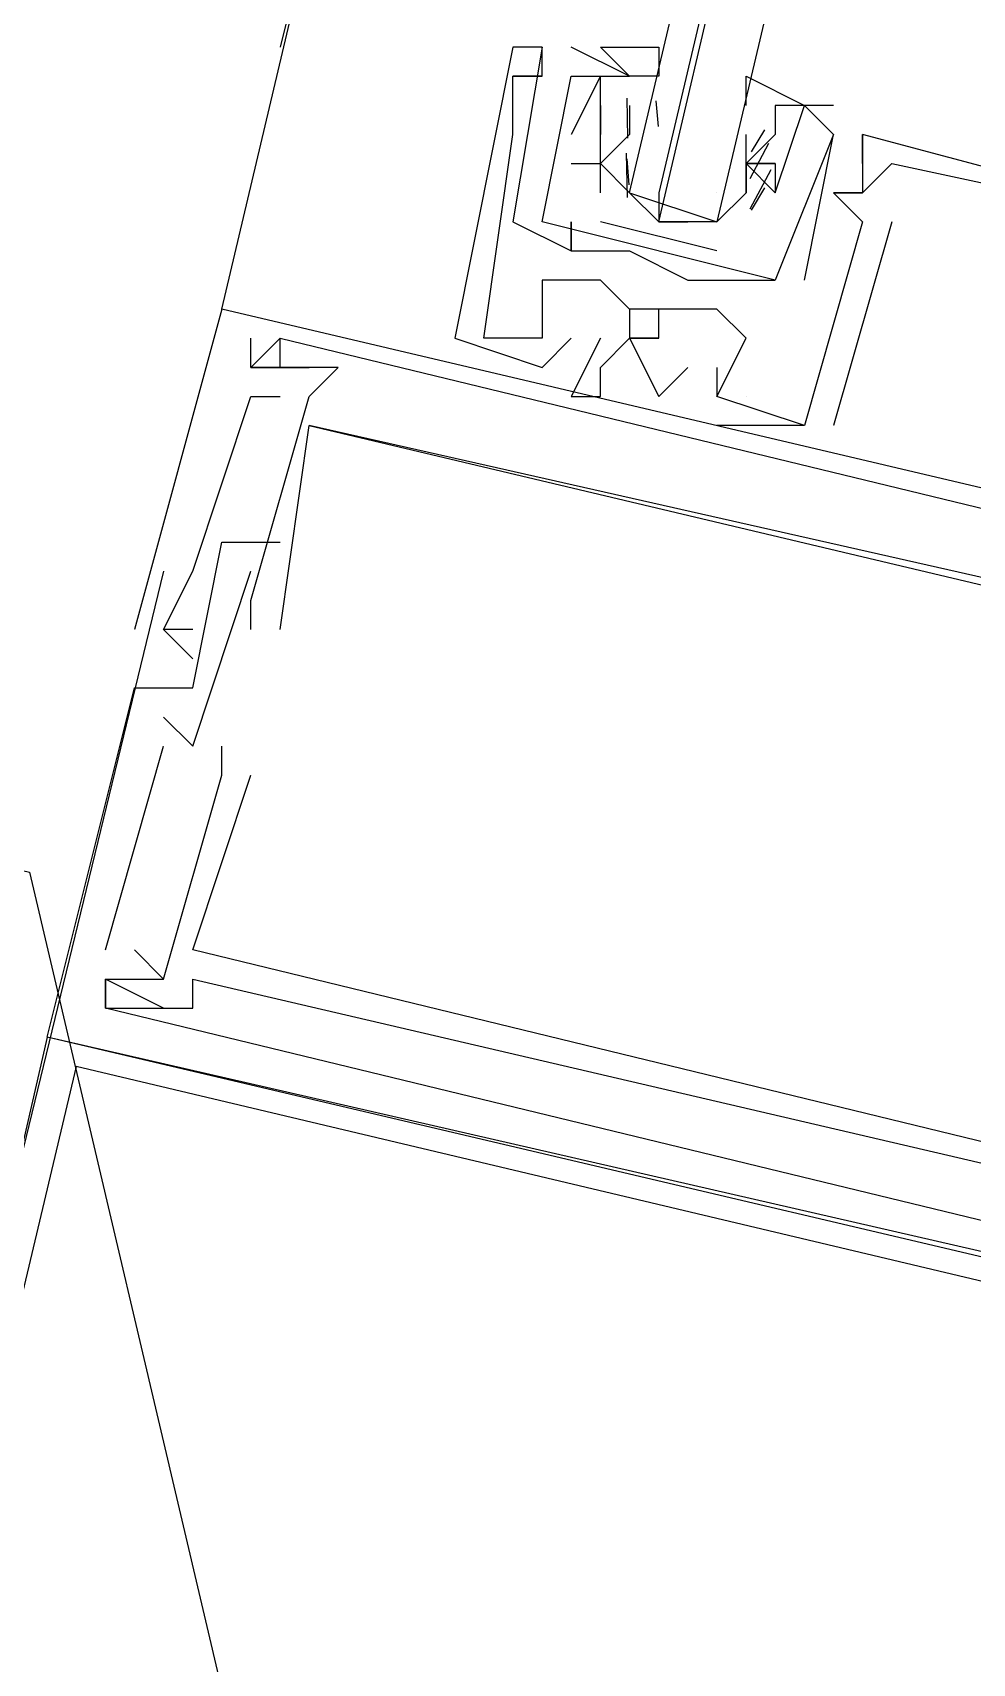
# Model space of a CAD drawing. Header units: feet. Extents: x -84 to 198, y -22 to 181.
# Drawn here: x 117.473 to 117.904, y 76.011 to 76.758 of the extents above; entities that cross this region are included whole.
import ezdxf

# ---------------------------------------------------------------- set-up
doc = ezdxf.new("R2010")
doc.units = ezdxf.units.FT
doc.layers.add('A-AREA-UNIDAD', color=30, linetype='CONTINUOUS')
doc.layers.add('A-LINEA', color=7, linetype='CONTINUOUS')

msp = doc.modelspace()

# ---------------------------------------------------------------- linework, layer by layer
at = {"layer": 'A-AREA-UNIDAD'}
msp.add_lwpolyline([(66.752, 88.3733), (101.088, 80.2133), (101.408, 80.2133), (101.632, 80.48), (104, 79.9289), (104.352, 79.68), (104.24, 79.2889), (105.312, 79.2533), (117.472, 76.3733), (117.568, 75.9644), (118.96, 75.84), (129.568, 73.3689), (129.6, 73.12), (130.8, 76.7289), (132.288, 79.8933), (134.16, 82.8444), (137.952, 87.8044)], dxfattribs=at)
at = {"layer": 'A-LINEA'}
for p, q in [((117.56, 76.6311), (119.2, 83.5778)), ((117.7067, 77.2311), (117.5867, 76.7511)), ((117.7067, 76.7511), (117.6933, 76.6711)), ((117.6933, 76.7511), (117.6933, 76.7511)), ((117.7067, 76.7511), (117.6933, 76.6711)), ((117.6933, 76.7511), (117.6933, 76.7511)), ((117.6933, 76.7511), (117.6933, 76.7511)), ((117.7067, 76.7511), (117.7067, 76.7511)), ((117.7067, 76.7511), (117.7067, 76.7511)), ((117.7067, 76.7511), (117.7067, 76.7511)), ((117.7067, 76.7511), (117.7067, 76.7511)), ((117.7067, 76.7511), (117.7067, 76.7511)), ((117.7467, 76.7378), (117.72, 76.7511)), ((117.72, 76.7511), (117.72, 76.7511)), ((117.7467, 76.7378), (117.72, 76.7511)), ((117.72, 76.7511), (117.72, 76.7511)), ((117.6933, 76.7378), (117.6933, 76.7378)), ((117.6933, 76.7378), (117.6933, 76.7378)), ((117.6933, 76.7378), (117.6933, 76.7378)), ((117.6933, 76.7378), (117.6933, 76.7378)), ((117.6933, 76.7378), (117.6933, 76.7378)), ((117.6933, 76.7378), (117.6933, 76.7378)), ((117.7067, 76.7378), (117.7067, 76.7378)), ((117.7067, 76.7378), (117.7067, 76.7378)), ((117.7067, 76.7378), (117.7067, 76.7378)), ((117.7067, 76.7378), (117.7067, 76.7378)), ((117.7067, 76.7378), (117.7067, 76.7378)), ((117.7067, 76.7378), (117.7067, 76.7378)), ((117.72, 76.7378), (117.72, 76.7378)), ((117.72, 76.7378), (117.72, 76.7378)), ((117.72, 76.7378), (117.72, 76.7378)), ((117.72, 76.7378), (117.72, 76.7378)), ((117.7333, 76.7378), (117.7333, 76.7378)), ((117.7333, 76.7378), (117.7333, 76.7378)), ((117.7467, 76.7378), (117.7467, 76.7378)), ((117.7467, 76.7378), (117.7467, 76.7378)), ((117.7459, 76.7094), (117.7456, 76.7277)), ((117.7599, 76.7147), (117.7588, 76.7265)), ((117.6933, 76.7244), (117.6933, 76.7244)), ((117.6933, 76.7244), (117.6933, 76.7244)), ((117.6933, 76.7244), (117.6933, 76.7244)), ((117.7333, 76.7244), (117.7333, 76.7244)), ((117.7333, 76.7244), (117.7333, 76.7244)), ((117.7333, 76.7244), (117.7333, 76.7244)), ((117.7333, 76.7244), (117.7333, 76.7244)), ((117.7467, 76.7244), (117.7467, 76.7244)), ((117.7467, 76.7244), (117.7467, 76.7111)), ((117.7467, 76.7244), (117.7467, 76.7244)), ((117.84, 76.7244), (117.8133, 76.7244)), ((117.8133, 76.7244), (117.8133, 76.7244)), ((117.84, 76.7244), (117.8133, 76.7244)), ((117.8133, 76.7244), (117.8133, 76.7244)), ((117.8267, 76.7244), (117.8267, 76.7244)), ((117.8267, 76.7244), (117.8267, 76.7244)), ((117.84, 76.7244), (117.84, 76.7244)), ((117.84, 76.7244), (117.84, 76.7244)), ((117.6933, 76.7111), (117.6933, 76.7111)), ((117.6933, 76.7111), (117.6933, 76.7111)), ((117.6933, 76.7111), (117.6933, 76.7111)), ((117.72, 76.7111), (117.72, 76.7111)), ((117.72, 76.7111), (117.72, 76.7111)), ((117.7333, 76.7111), (117.7333, 76.7111)), ((117.7333, 76.7111), (117.7333, 76.7111)), ((117.7333, 76.7111), (117.7333, 76.7111)), ((117.7333, 76.7111), (117.7333, 76.7111)), ((117.7333, 76.7111), (117.7333, 76.7111)), ((117.7333, 76.7111), (117.7333, 76.7111)), ((117.7467, 76.7111), (117.7467, 76.7111)), ((117.8, 76.7111), (117.8, 76.7111)), ((117.8, 76.6978), (117.8, 76.7111)), ((117.8, 76.7111), (117.8, 76.7111)), ((117.8, 76.7111), (117.8, 76.7111)), ((117.8085, 76.7133), (117.8023, 76.7032)), ((117.8133, 76.7111), (117.8133, 76.7111)), ((117.8133, 76.7111), (117.8133, 76.7111)), ((117.8267, 76.6444), (117.84, 76.7111)), ((117.8267, 76.6444), (117.84, 76.7111)), ((117.84, 76.7111), (117.84, 76.7111)), ((117.84, 76.7111), (117.84, 76.7111)), ((117.84, 76.7111), (117.84, 76.7111)), ((117.84, 76.7111), (117.84, 76.7111)), ((117.8533, 76.7111), (117.8533, 76.7111)), ((117.8533, 76.7111), (117.8533, 76.7111)), ((117.8533, 76.7111), (117.8533, 76.7111)), ((117.8533, 76.7111), (117.8533, 76.7111)), ((117.8533, 76.7111), (117.8533, 76.7111)), ((117.8533, 76.7111), (117.8533, 76.7111)), ((117.8103, 76.707), (117.8018, 76.6908)), ((117.72, 76.6978), (117.7333, 76.6978)), ((117.72, 76.6978), (117.72, 76.6978)), ((117.72, 76.6978), (117.7333, 76.6978)), ((117.72, 76.6978), (117.72, 76.6978)), ((117.7333, 76.6978), (117.7333, 76.6978)), ((117.7333, 76.6978), (117.7333, 76.6978)), ((117.7458, 76.6822), (117.7452, 76.7026)), ((117.7465, 76.688), (117.7455, 76.6999)), ((117.7467, 76.6978), (117.7467, 76.6978)), ((117.8, 76.6978), (117.8, 76.6978)), ((117.8, 76.6978), (117.8, 76.6978)), ((117.8, 76.6978), (117.8, 76.6978)), ((117.8, 76.6978), (117.8, 76.6978)), ((117.8133, 76.6978), (117.8133, 76.6978)), ((117.8133, 76.6978), (117.8133, 76.6978)), ((117.8533, 76.6978), (117.8533, 76.6978)), ((117.8533, 76.6978), (117.8533, 76.6978)), ((117.8533, 76.6978), (117.8533, 76.6978)), ((117.8667, 76.6978), (117.8667, 76.6978)), ((117.8667, 76.6978), (117.8667, 76.6978)), ((117.8667, 76.6978), (117.8667, 76.6978)), ((117.8113, 76.6949), (117.8017, 76.6769)), ((117.7467, 76.6844), (117.7467, 76.6844)), ((117.7867, 76.6844), (117.7867, 76.6844)), ((117.8, 76.6844), (117.8, 76.6844)), ((117.8, 76.6844), (117.8, 76.6844)), ((117.8085, 76.6867), (117.8023, 76.6765)), ((117.8133, 76.6844), (117.8133, 76.6844)), ((117.8133, 76.6844), (117.8133, 76.6844)), ((117.8133, 76.6844), (117.8133, 76.6844)), ((117.8133, 76.6844), (117.8133, 76.6844)), ((117.84, 76.6844), (117.84, 76.6844)), ((117.84, 76.6844), (117.84, 76.6844)), ((117.84, 76.6844), (117.84, 76.6844)), ((117.84, 76.6844), (117.84, 76.6844)), ((117.84, 76.6844), (117.84, 76.6844)), ((117.84, 76.6844), (117.84, 76.6844)), ((117.8533, 76.6844), (117.8533, 76.6844)), ((117.8533, 76.6844), (117.8533, 76.6844)), ((117.8533, 76.6844), (117.8533, 76.6844)), ((117.8533, 76.6844), (117.8533, 76.6844)), ((117.8533, 76.6844), (117.8533, 76.6844)), ((117.8533, 76.6844), (117.8533, 76.6844)), ((117.8533, 76.6844), (117.8533, 76.6844)), ((117.8533, 76.6844), (117.8533, 76.6844)), ((117.8533, 76.6844), (117.8533, 76.6844)), ((117.6933, 76.6711), (117.6933, 76.6711)), ((117.6933, 76.6711), (117.6933, 76.6711)), ((117.7067, 76.6711), (117.7067, 76.6711)), ((117.7067, 76.6711), (117.7067, 76.6711)), ((117.7067, 76.6711), (117.7067, 76.6711)), ((117.7067, 76.6711), (117.7067, 76.6711)), ((117.72, 76.6711), (117.72, 76.6711)), ((117.72, 76.6711), (117.72, 76.6711)), ((117.7867, 76.6578), (117.7333, 76.6711)), ((117.76, 76.6711), (117.7733, 76.6711)), ((117.8667, 76.6711), (117.84, 76.5778)), ((117.8667, 76.6711), (117.84, 76.5778)), ((117.8667, 76.6711), (117.84, 76.5778)), ((117.8533, 76.6711), (117.8533, 76.6711)), ((117.8533, 76.6711), (117.8533, 76.6711)), ((117.8533, 76.6711), (117.8533, 76.6711)), ((117.8533, 76.6711), (117.8533, 76.6711)), ((117.8533, 76.6711), (117.8533, 76.6711)), ((117.8533, 76.6711), (117.8533, 76.6711)), ((117.8667, 76.6711), (117.8667, 76.6711)), ((117.8667, 76.6711), (117.8667, 76.6711)), ((117.8667, 76.6711), (117.8667, 76.6711)), ((117.72, 76.6578), (117.72, 76.6578)), ((117.72, 76.6578), (117.72, 76.6578)), ((117.72, 76.6578), (117.72, 76.6578)), ((117.72, 76.6578), (117.72, 76.6578)), ((117.7333, 76.6578), (117.7333, 76.6578)), ((117.7333, 76.6578), (117.7333, 76.6578)), ((117.7467, 76.6578), (117.7467, 76.6578)), ((117.7467, 76.6578), (117.7467, 76.6578)), ((117.7067, 76.6444), (117.7067, 76.6444)), ((117.7067, 76.6444), (117.7067, 76.6444)), ((117.7067, 76.6444), (117.7067, 76.6444)), ((117.72, 76.6444), (117.72, 76.6444)), ((117.72, 76.6444), (117.72, 76.6444)), ((117.72, 76.6444), (117.72, 76.6444)), ((117.7333, 76.6444), (117.7333, 76.6444)), ((117.7333, 76.6444), (117.7333, 76.6444)), ((117.7333, 76.6444), (117.7333, 76.6444)), ((117.7733, 76.6444), (117.7733, 76.6444)), ((117.7733, 76.6444), (117.7733, 76.6444)), ((117.8, 76.6444), (117.8, 76.6444)), ((117.8, 76.6444), (117.8, 76.6444)), ((117.8133, 76.6444), (117.8133, 76.6444)), ((117.8133, 76.6444), (117.8133, 76.6444)), ((117.8267, 76.6444), (117.8267, 76.6444)), ((117.8267, 76.6444), (117.8267, 76.6444)), ((117.56, 76.6311), (117.56, 76.6311)), ((117.56, 76.6311), (117.56, 76.6311)), ((117.56, 76.6311), (117.56, 76.6311)), ((117.7467, 76.6311), (117.7467, 76.6311)), ((117.7467, 76.6311), (117.7467, 76.6311)), ((117.7467, 76.6311), (117.7467, 76.6311)), ((117.76, 76.6311), (117.76, 76.6311)), ((117.76, 76.6311), (117.76, 76.6311)), ((117.76, 76.6311), (117.76, 76.6311)), ((117.7733, 76.6311), (117.7733, 76.6311)), ((117.7733, 76.6311), (117.7733, 76.6311)), ((117.7733, 76.6311), (117.7733, 76.6311)), ((117.7867, 76.6311), (117.7867, 76.6311)), ((117.7867, 76.6311), (117.7867, 76.6311)), ((117.7867, 76.6311), (117.7867, 76.6311)), ((117.5867, 76.6178), (117.5867, 76.6178)), ((117.5867, 76.6178), (117.5867, 76.6178)), ((117.5867, 76.6178), (117.5867, 76.6178)), ((117.5867, 76.6178), (117.5867, 76.6178)), ((117.5867, 76.6178), (117.5867, 76.6178)), ((117.5867, 76.6178), (117.5867, 76.6178)), ((117.6667, 76.6178), (117.6667, 76.6178)), ((117.6667, 76.6178), (117.6667, 76.6178)), ((117.6667, 76.6178), (117.6667, 76.6178)), ((117.68, 76.6178), (117.68, 76.6178)), ((117.68, 76.6178), (117.68, 76.6178)), ((117.68, 76.6178), (117.68, 76.6178)), ((117.7067, 76.6178), (117.7067, 76.6178)), ((117.7067, 76.6178), (117.7067, 76.6178)), ((117.7067, 76.6178), (117.7067, 76.6178)), ((117.7067, 76.6178), (117.7067, 76.6178)), ((117.7067, 76.6178), (117.7067, 76.6178)), ((117.7067, 76.6178), (117.7067, 76.6178)), ((117.72, 76.6178), (117.72, 76.6178)), ((117.72, 76.6178), (117.72, 76.6178)), ((117.72, 76.6178), (117.72, 76.6178)), ((117.7333, 76.6178), (117.7333, 76.6178)), ((117.7333, 76.6178), (117.7333, 76.6178)), ((117.7333, 76.6178), (117.7333, 76.6178)), ((117.7467, 76.6178), (117.7467, 76.6178)), ((117.7467, 76.6178), (117.7467, 76.6178)), ((117.7467, 76.6178), (117.7467, 76.6178)), ((117.8, 76.6178), (117.8, 76.6178)), ((117.8, 76.6178), (117.8, 76.6178)), ((117.8, 76.6178), (117.8, 76.6178)), ((117.5733, 76.6044), (117.5733, 76.6044)), ((117.5733, 76.6044), (117.5733, 76.6044)), ((117.5733, 76.6044), (117.5733, 76.6044)), ((117.5733, 76.6044), (117.5733, 76.6044)), ((117.5733, 76.6044), (117.5733, 76.6044)), ((117.5733, 76.6044), (117.5733, 76.6044)), ((117.5867, 76.6044), (117.5867, 76.6044)), ((117.5867, 76.6044), (117.5867, 76.6044)), ((117.5867, 76.6044), (117.5867, 76.6044)), ((117.5867, 76.6044), (117.5867, 76.6044)), ((117.5867, 76.6044), (117.5867, 76.6044)), ((117.5867, 76.6044), (117.5867, 76.6044)), ((117.6, 76.6044), (117.6, 76.6044)), ((117.6, 76.6044), (117.6, 76.6044)), ((117.6, 76.6044), (117.6, 76.6044)), ((117.6133, 76.6044), (117.6133, 76.6044)), ((117.6133, 76.6044), (117.6133, 76.6044)), ((117.6133, 76.6044), (117.6133, 76.6044)), ((117.7067, 76.6044), (117.7067, 76.6044)), ((117.7067, 76.6044), (117.7067, 76.6044)), ((117.7067, 76.6044), (117.7067, 76.6044)), ((117.7333, 76.6044), (117.7333, 76.6044)), ((117.7333, 76.6044), (117.7333, 76.6044)), ((117.7333, 76.6044), (117.7333, 76.6044)), ((117.7733, 76.6044), (117.7733, 76.6044)), ((117.7733, 76.6044), (117.7733, 76.6044)), ((117.7733, 76.6044), (117.7733, 76.6044)), ((117.7867, 76.6044), (117.7867, 76.6044)), ((117.7867, 76.6044), (117.7867, 76.6044)), ((117.7867, 76.6044), (117.7867, 76.6044)), ((117.5733, 76.5911), (117.5733, 76.5911)), ((117.5733, 76.5911), (117.5733, 76.5911)), ((117.5733, 76.5911), (117.5733, 76.5911)), ((117.5867, 76.5911), (117.5867, 76.5911)), ((117.5867, 76.5911), (117.5867, 76.5911)), ((117.5867, 76.5911), (117.5867, 76.5911)), ((117.6, 76.5911), (117.6, 76.5911)), ((117.6, 76.5911), (117.6, 76.5911)), ((117.6, 76.5911), (117.6, 76.5911)), ((117.6, 76.5911), (117.6, 76.5911)), ((117.6, 76.5911), (117.6, 76.5911)), ((117.6, 76.5911), (117.6, 76.5911)), ((117.72, 76.5911), (117.72, 76.5911)), ((117.72, 76.5911), (117.72, 76.5911)), ((117.72, 76.5911), (117.72, 76.5911)), ((117.7333, 76.5911), (117.7333, 76.5911)), ((117.7333, 76.5911), (117.7333, 76.5911)), ((117.7333, 76.5911), (117.7333, 76.5911)), ((117.76, 76.5911), (117.76, 76.5911)), ((117.76, 76.5911), (117.76, 76.5911)), ((117.76, 76.5911), (117.76, 76.5911)), ((117.7867, 76.5911), (117.7867, 76.5911)), ((117.7867, 76.5911), (117.7867, 76.5911)), ((117.7867, 76.5911), (117.7867, 76.5911)), ((117.7867, 76.5911), (117.7867, 76.5911)), ((117.7867, 76.5911), (117.7867, 76.5911)), ((117.7867, 76.5911), (117.7867, 76.5911)), ((117.8, 76.5911), (117.8, 76.5911)), ((117.8, 76.5911), (117.8, 76.5911)), ((117.8, 76.5911), (117.8, 76.5911)), ((117.6, 76.5778), (117.6, 76.5778)), ((117.6, 76.5778), (117.6, 76.5778)), ((117.6, 76.5778), (117.6, 76.5778)), ((117.6, 76.5778), (117.6, 76.5778)), ((117.6, 76.5778), (117.6, 76.5778)), ((117.6, 76.5778), (117.6, 76.5778)), ((117.7867, 76.5778), (117.7867, 76.5778)), ((117.7867, 76.5778), (117.7867, 76.5778)), ((117.7867, 76.5778), (117.7867, 76.5778)), ((117.8267, 76.5778), (117.8267, 76.5778)), ((117.8267, 76.5778), (117.8267, 76.5778)), ((117.8267, 76.5778), (117.8267, 76.5778)), ((117.8267, 76.5778), (117.8267, 76.5778)), ((117.8267, 76.5778), (117.8267, 76.5778)), ((117.8267, 76.5778), (117.8267, 76.5778)), ((117.84, 76.5778), (117.84, 76.5778)), ((117.84, 76.5778), (117.84, 76.5778)), ((117.84, 76.5778), (117.84, 76.5778)), ((117.56, 76.5244), (117.56, 76.5244)), ((117.56, 76.5244), (117.56, 76.5244)), ((117.56, 76.5244), (117.56, 76.5244)), ((117.5733, 76.5244), (117.5733, 76.5244)), ((117.5733, 76.5244), (117.5733, 76.5244)), ((117.5733, 76.5244), (117.5733, 76.5244)), ((117.5733, 76.5244), (117.5733, 76.5244)), ((117.5733, 76.5244), (117.5733, 76.5244)), ((117.5733, 76.5244), (117.5733, 76.5244)), ((117.5867, 76.5244), (117.5867, 76.5244)), ((117.5867, 76.5244), (117.5867, 76.5244)), ((117.5867, 76.5244), (117.5867, 76.5244)), ((117.5333, 76.5111), (117.4133, 76.0178)), ((117.5467, 76.5111), (117.5467, 76.5111)), ((117.5467, 76.5111), (117.5467, 76.5111)), ((117.5467, 76.5111), (117.5467, 76.5111)), ((117.5733, 76.5111), (117.5733, 76.5111)), ((117.5733, 76.5111), (117.5733, 76.5111)), ((117.5733, 76.5111), (117.5733, 76.5111)), ((117.5733, 76.4978), (117.5733, 76.4978)), ((117.5733, 76.4978), (117.5733, 76.4978)), ((117.5733, 76.4978), (117.5733, 76.4978)), ((117.52, 76.4844), (117.52, 76.4844)), ((117.52, 76.4844), (117.52, 76.4844)), ((117.52, 76.4844), (117.52, 76.4844)), ((117.5333, 76.4844), (117.5467, 76.4711)), ((117.5333, 76.4844), (117.5333, 76.4844)), ((117.5333, 76.4844), (117.5333, 76.4844)), ((117.5333, 76.4844), (117.5467, 76.4711)), ((117.5333, 76.4844), (117.5333, 76.4844)), ((117.5333, 76.4844), (117.5333, 76.4844)), ((117.5333, 76.4844), (117.5467, 76.4711)), ((117.5333, 76.4844), (117.5333, 76.4844)), ((117.5333, 76.4844), (117.5333, 76.4844)), ((117.5467, 76.4844), (117.5467, 76.4844)), ((117.5467, 76.4844), (117.5467, 76.4844)), ((117.5467, 76.4844), (117.5467, 76.4844)), ((117.5733, 76.4844), (117.5733, 76.4844)), ((117.5733, 76.4844), (117.5733, 76.4844)), ((117.5733, 76.4844), (117.5733, 76.4844)), ((117.5867, 76.4844), (117.5867, 76.4844)), ((117.5867, 76.4844), (117.5867, 76.4844)), ((117.5867, 76.4844), (117.5867, 76.4844)), ((117.5467, 76.4711), (117.5467, 76.4711)), ((117.5467, 76.4711), (117.5467, 76.4711)), ((117.5467, 76.4711), (117.5467, 76.4711)), ((117.52, 76.4578), (117.52, 76.4578)), ((117.52, 76.4578), (117.52, 76.4578)), ((117.52, 76.4578), (117.52, 76.4578)), ((117.5467, 76.4578), (117.5467, 76.4578)), ((117.5467, 76.4578), (117.5467, 76.4578)), ((117.5467, 76.4578), (117.5467, 76.4578)), ((117.5333, 76.4444), (117.5333, 76.4444)), ((117.5333, 76.4444), (117.5333, 76.4444)), ((117.5333, 76.4444), (117.5333, 76.4444)), ((117.5067, 76.3378), (117.5333, 76.4311)), ((117.5067, 76.3378), (117.5333, 76.4311)), ((117.5067, 76.3378), (117.5333, 76.4311)), ((117.5333, 76.4311), (117.5333, 76.4311)), ((117.5333, 76.4311), (117.5333, 76.4311)), ((117.5333, 76.4311), (117.5333, 76.4311)), ((117.5467, 76.4311), (117.5467, 76.4311)), ((117.5467, 76.4311), (117.5467, 76.4311)), ((117.5467, 76.4311), (117.5467, 76.4311)), ((117.56, 76.4311), (117.56, 76.4311)), ((117.56, 76.4311), (117.56, 76.4311)), ((117.56, 76.4311), (117.56, 76.4311)), ((117.56, 76.4178), (117.56, 76.4178)), ((117.56, 76.4178), (117.56, 76.4178)), ((117.56, 76.4178), (117.56, 76.4178)), ((117.5733, 76.4178), (117.5733, 76.4178)), ((117.5733, 76.4178), (117.5733, 76.4178)), ((117.5733, 76.4178), (117.5733, 76.4178)), ((117.5067, 76.3378), (117.5067, 76.3378)), ((117.5067, 76.3378), (117.5067, 76.3378)), ((117.5067, 76.3378), (117.5067, 76.3378)), ((117.52, 76.3378), (117.52, 76.3378)), ((117.52, 76.3378), (117.52, 76.3378)), ((117.52, 76.3378), (117.52, 76.3378)), ((117.5467, 76.3378), (117.5467, 76.3378)), ((117.5467, 76.3378), (117.5467, 76.3378)), ((117.5467, 76.3378), (117.5467, 76.3378)), ((117.5067, 76.3244), (117.5067, 76.3244)), ((117.5067, 76.3244), (117.5067, 76.3244)), ((117.5067, 76.3244), (117.5067, 76.3244)), ((117.5067, 76.3244), (117.5067, 76.3244)), ((117.5067, 76.3244), (117.5067, 76.3244)), ((117.5067, 76.3244), (117.5067, 76.3244)), ((117.5333, 76.3244), (117.5333, 76.3244)), ((117.5333, 76.3244), (117.5333, 76.3244)), ((117.5333, 76.3244), (117.5333, 76.3244)), ((117.5333, 76.3244), (117.5333, 76.3244)), ((117.5333, 76.3244), (117.5333, 76.3244)), ((117.5333, 76.3244), (117.5333, 76.3244)), ((117.5467, 76.3244), (117.5467, 76.3244)), ((117.5467, 76.3244), (117.5467, 76.3244)), ((117.5467, 76.3244), (117.5467, 76.3244)), ((117.5067, 76.3111), (117.5067, 76.3111)), ((117.5067, 76.3111), (117.5067, 76.3111)), ((117.5067, 76.3111), (117.5067, 76.3111)), ((117.5067, 76.3111), (117.5067, 76.3111)), ((117.5067, 76.3111), (117.5067, 76.3111)), ((117.5067, 76.3111), (117.5067, 76.3111)), ((117.52, 76.3111), (117.52, 76.3111)), ((117.52, 76.3111), (117.52, 76.3111)), ((117.52, 76.3111), (117.52, 76.3111)), ((117.5333, 76.3111), (117.5333, 76.3111)), ((117.5333, 76.3111), (117.5333, 76.3111)), ((117.5333, 76.3111), (117.5333, 76.3111)), ((117.5467, 76.3111), (117.5467, 76.3111)), ((117.5467, 76.3111), (117.5467, 76.3111)), ((117.5467, 76.3111), (117.5467, 76.3111)), ((117.48, 76.2978), (117.48, 76.2978)), ((117.48, 76.2978), (117.48, 76.2978)), ((117.48, 76.2978), (117.48, 76.2978))]:
    msp.add_line(p, q, dxfattribs=at)
for points in [[(118.1867, 78.3644), (117.7867, 76.6711), (117.7733, 76.6711), (117.76, 76.6711), (118.16, 78.3778), (117.76, 76.6844), (117.76, 76.6711), (117.7467, 76.6844), (118.1467, 78.3778)], [(117.7867, 76.5911), (117.8, 76.6178), (117.7867, 76.6311), (117.7733, 76.6311), (117.76, 76.6311), (117.7467, 76.6311), (117.7333, 76.6444), (117.72, 76.6444), (117.7067, 76.6444), (117.7067, 76.6178), (117.68, 76.6178), (117.6933, 76.7111), (117.6933, 76.7244), (117.6933, 76.7378), (117.7067, 76.7378), (117.6933, 76.7378), (117.7067, 76.7378), (117.7067, 76.7511), (117.6933, 76.7511), (117.6667, 76.6178), (117.6667, 76.6178), (117.7067, 76.6044)], [(117.7867, 76.5911), (117.8, 76.6178), (117.7867, 76.6311), (117.7733, 76.6311), (117.76, 76.6311), (117.7467, 76.6311), (117.7333, 76.6444), (117.72, 76.6444), (117.7067, 76.6444), (117.7067, 76.6178), (117.68, 76.6178), (117.6933, 76.7111), (117.6933, 76.7244), (117.6933, 76.7378), (117.7067, 76.7378), (117.6933, 76.7378), (117.7067, 76.7378), (117.7067, 76.7511), (117.6933, 76.7511), (117.6667, 76.6178), (117.6667, 76.6178), (117.7067, 76.6044)], [(117.7867, 76.5911), (117.8, 76.6178), (117.7867, 76.6311), (117.7733, 76.6311), (117.76, 76.6311), (117.7467, 76.6311), (117.7333, 76.6444), (117.72, 76.6444), (117.7067, 76.6444), (117.7067, 76.6178), (117.68, 76.6178), (117.6933, 76.7111), (117.6933, 76.7244), (117.6933, 76.7378), (117.7067, 76.7378), (117.6933, 76.7378), (117.7067, 76.7378), (117.7067, 76.7511), (117.6933, 76.7511), (117.6667, 76.6178), (117.6667, 76.6178), (117.7067, 76.6044)], [(117.7333, 76.6844), (117.7333, 76.6978), (117.7333, 76.7111), (117.7333, 76.7244), (117.7333, 76.7378), (117.7467, 76.7378), (117.7333, 76.7511), (117.76, 76.7511), (117.76, 76.7378), (117.7467, 76.7378)], [(117.8133, 76.6444), (117.7067, 76.6711), (117.72, 76.7378), (117.7333, 76.7378), (117.72, 76.7111)], [(117.8133, 76.6444), (117.7067, 76.6711), (117.72, 76.7378), (117.7333, 76.7378), (117.72, 76.7111)], [(117.8, 76.7244), (117.8, 76.7378), (117.8267, 76.7244), (117.8133, 76.7244), (117.8133, 76.7111), (117.8, 76.6978), (117.8133, 76.6978), (117.8, 76.6978), (117.8, 76.6844), (117.7867, 76.6711)], [(117.7333, 76.7111), (117.7333, 76.7244), (117.7333, 76.7111), (117.7333, 76.7244)], [(117.7333, 76.7111), (117.7333, 76.7244), (117.7333, 76.7111), (117.7333, 76.7244)], [(117.8133, 76.6844), (117.8267, 76.7244), (117.84, 76.7111), (117.8133, 76.6444)], [(117.8133, 76.6844), (117.8267, 76.7244), (117.84, 76.7111), (117.8133, 76.6444)], [(117.7467, 76.7111), (117.7333, 76.6978), (117.7467, 76.6844), (117.7867, 76.6711), (117.8, 76.6844), (117.8, 76.6978)], [(118.0533, 76.6578), (117.8533, 76.7111), (117.8533, 76.6978), (117.8533, 76.7111), (117.8533, 76.6844), (117.84, 76.6844), (117.8533, 76.6844), (117.84, 76.6844), (117.8533, 76.6711), (117.8267, 76.5778), (117.7867, 76.5911)], [(118.0533, 76.6578), (117.8533, 76.7111), (117.8533, 76.6978), (117.8533, 76.7111), (117.8533, 76.6844), (117.84, 76.6844), (117.8533, 76.6844), (117.84, 76.6844), (117.8533, 76.6711), (117.8267, 76.5778), (117.7867, 76.5911)], [(118.0533, 76.6578), (117.8533, 76.7111), (117.8533, 76.6978), (117.8533, 76.7111), (117.8533, 76.6844), (117.84, 76.6844), (117.8533, 76.6844), (117.84, 76.6844), (117.8533, 76.6711), (117.8267, 76.5778), (117.7867, 76.5911)], [(117.8133, 76.7111), (117.8, 76.6978), (117.8133, 76.6978), (117.8133, 76.6844), (117.8, 76.6978), (117.8, 76.6844)], [(117.8133, 76.7111), (117.8, 76.6978), (117.8133, 76.6978), (117.8133, 76.6844), (117.8, 76.6978), (117.8, 76.6844)], [(117.8533, 76.6844), (117.8667, 76.6978), (118.0533, 76.6578), (118.0267, 76.5378), (117.9467, 76.5511), (117.96, 76.5511)], [(117.8533, 76.6844), (117.8667, 76.6978), (118.0533, 76.6578), (118.0267, 76.5378), (117.9467, 76.5511), (117.96, 76.5511)], [(117.8533, 76.6844), (117.8667, 76.6978), (118.0533, 76.6578), (118.0267, 76.5378), (117.9467, 76.5511), (117.96, 76.5511)], [(117.6933, 76.6711), (117.72, 76.6578), (117.72, 76.6711), (117.72, 76.6578), (117.7333, 76.6578), (117.7467, 76.6578), (117.7733, 76.6444), (117.8, 76.6444), (117.8133, 76.6444)], [(117.6933, 76.6711), (117.72, 76.6578), (117.72, 76.6711), (117.72, 76.6578), (117.7333, 76.6578), (117.7467, 76.6578), (117.7733, 76.6444), (117.8, 76.6444), (117.8133, 76.6444)], [(118.2267, 76.4711), (118.24, 76.4711), (117.56, 76.6311), (117.52, 76.4844)], [(118.2267, 76.4711), (118.24, 76.4711), (117.56, 76.6311), (117.52, 76.4844)], [(118.2267, 76.4711), (118.24, 76.4711), (117.56, 76.6311), (117.52, 76.4844)], [(117.76, 76.6178), (117.76, 76.6311), (117.7467, 76.6311), (117.7467, 76.6178), (117.76, 76.6178), (117.7467, 76.6178), (117.76, 76.6178), (117.7467, 76.6178)], [(117.76, 76.6178), (117.76, 76.6311), (117.7467, 76.6311), (117.7467, 76.6178), (117.76, 76.6178), (117.7467, 76.6178), (117.76, 76.6178), (117.7467, 76.6178)], [(117.76, 76.6178), (117.76, 76.6311), (117.7467, 76.6311), (117.7467, 76.6178), (117.76, 76.6178), (117.7467, 76.6178), (117.76, 76.6178), (117.7467, 76.6178)], [(117.5733, 76.4844), (117.5733, 76.4978), (117.6, 76.5911), (117.6133, 76.6044), (117.5867, 76.6044), (117.5867, 76.6178), (117.5733, 76.6044), (117.6, 76.6044)], [(117.5867, 76.6044), (117.5733, 76.6044), (117.5733, 76.6178)], [(117.5733, 76.4844), (117.5733, 76.4978), (117.6, 76.5911), (117.6133, 76.6044), (117.5867, 76.6044), (117.5867, 76.6178), (117.5733, 76.6044), (117.6, 76.6044)], [(117.5867, 76.6044), (117.5733, 76.6044), (117.5733, 76.6178)], [(117.5733, 76.4844), (117.5733, 76.4978), (117.6, 76.5911), (117.6133, 76.6044), (117.5867, 76.6044), (117.5867, 76.6178), (117.5733, 76.6044), (117.6, 76.6044)], [(117.5867, 76.6044), (117.5733, 76.6044), (117.5733, 76.6178)], [(117.5867, 76.6178), (118.0267, 76.5111), (118.0267, 76.4978), (118.0133, 76.4978), (118.0133, 76.4844), (118.0267, 76.4844), (118.04, 76.5111), (118.12, 76.4978)], [(117.5867, 76.6178), (118.0267, 76.5111), (118.0267, 76.4978), (118.0133, 76.4978), (118.0133, 76.4844), (118.0267, 76.4844), (118.04, 76.5111), (118.12, 76.4978)], [(117.5867, 76.6178), (118.0267, 76.5111), (118.0267, 76.4978), (118.0133, 76.4978), (118.0133, 76.4844), (118.0267, 76.4844), (118.04, 76.5111), (118.12, 76.4978)], [(117.72, 76.6178), (117.72, 76.6178), (117.7067, 76.6044)], [(117.72, 76.6178), (117.72, 76.6178), (117.7067, 76.6044)], [(117.72, 76.6178), (117.72, 76.6178), (117.7067, 76.6044)], [(117.7333, 76.6178), (117.72, 76.5911), (117.7333, 76.5911), (117.7333, 76.6044), (117.7467, 76.6178), (117.7467, 76.6178), (117.76, 76.5911), (117.7733, 76.6044), (117.7733, 76.6044)], [(117.7333, 76.6178), (117.72, 76.5911), (117.7333, 76.5911), (117.7333, 76.6044), (117.7467, 76.6178), (117.7467, 76.6178), (117.76, 76.5911), (117.7733, 76.6044), (117.7733, 76.6044)], [(117.7333, 76.6178), (117.72, 76.5911), (117.7333, 76.5911), (117.7333, 76.6044), (117.7467, 76.6178), (117.7467, 76.6178), (117.76, 76.5911), (117.7733, 76.6044), (117.7733, 76.6044)], [(117.7867, 76.6044), (117.7867, 76.5911), (117.7867, 76.5911)], [(117.7867, 76.6044), (117.7867, 76.5911), (117.7867, 76.5911)], [(117.7867, 76.6044), (117.7867, 76.5911), (117.7867, 76.5911)], [(117.5467, 76.4844), (117.5333, 76.4844), (117.5467, 76.5111), (117.5733, 76.5911), (117.5867, 76.5911)], [(117.5467, 76.4844), (117.5333, 76.4844), (117.5467, 76.5111), (117.5733, 76.5911), (117.5867, 76.5911)], [(117.5467, 76.4844), (117.5333, 76.4844), (117.5467, 76.5111), (117.5733, 76.5911), (117.5867, 76.5911)], [(117.5867, 76.4844), (117.6, 76.5778), (118.1067, 76.4578), (118.08, 76.3778)], [(117.5867, 76.4844), (117.6, 76.5778), (118.1067, 76.4578), (118.08, 76.3778)], [(117.5867, 76.4844), (117.6, 76.5778), (118.1067, 76.4578), (118.08, 76.3778)], [(118.12, 76.4844), (118.1067, 76.4711), (118.0133, 76.4844), (118.0133, 76.4978), (118.0267, 76.4978), (118.0133, 76.5111), (118.0133, 76.4844), (117.6, 76.5778)], [(118.12, 76.4844), (118.1067, 76.4711), (118.0133, 76.4844), (118.0133, 76.4978), (118.0267, 76.4978), (118.0133, 76.5111), (118.0133, 76.4844), (117.6, 76.5778)], [(118.12, 76.4844), (118.1067, 76.4711), (118.0133, 76.4844), (118.0133, 76.4978), (118.0267, 76.4978), (118.0133, 76.5111), (118.0133, 76.4844), (117.6, 76.5778)], [(117.8267, 76.5778), (117.8267, 76.5778), (117.7867, 76.5778)], [(117.8267, 76.5778), (117.8267, 76.5778), (117.7867, 76.5778)], [(117.8267, 76.5778), (117.8267, 76.5778), (117.7867, 76.5778)], [(118.1467, 76.1511), (118.16, 76.1511), (118.16, 76.1378), (117.48, 76.2978), (117.52, 76.4578), (117.5467, 76.4578), (117.56, 76.5244), (117.5733, 76.5244), (117.5867, 76.5244)], [(118.1467, 76.1511), (118.16, 76.1511), (118.16, 76.1378), (117.48, 76.2978), (117.52, 76.4578), (117.5467, 76.4578), (117.56, 76.5244), (117.5733, 76.5244), (117.5867, 76.5244)], [(118.1467, 76.1511), (118.16, 76.1511), (118.16, 76.1378), (117.48, 76.2978), (117.52, 76.4578), (117.5467, 76.4578), (117.56, 76.5244), (117.5733, 76.5244), (117.5867, 76.5244)], [(117.5333, 76.4444), (117.5467, 76.4311), (117.5733, 76.5111)], [(117.5333, 76.4444), (117.5467, 76.4311), (117.5733, 76.5111)], [(117.5333, 76.4444), (117.5467, 76.4311), (117.5733, 76.5111)], [(117.5333, 76.3244), (117.56, 76.4178), (117.56, 76.4311)], [(117.5333, 76.3244), (117.56, 76.4178), (117.56, 76.4311)], [(117.5333, 76.3244), (117.56, 76.4178), (117.56, 76.4311)], [(118.08, 76.2978), (118.0667, 76.3111), (118.0667, 76.3111), (118.04, 76.2178), (117.5467, 76.3378), (117.5733, 76.4178)], [(118.08, 76.2978), (118.0667, 76.3111), (118.0667, 76.3111), (118.04, 76.2178), (117.5467, 76.3378), (117.5733, 76.4178)], [(118.08, 76.2978), (118.0667, 76.3111), (118.0667, 76.3111), (118.04, 76.2178), (117.5467, 76.3378), (117.5733, 76.4178)], [(117.9467, 76.2044), (117.5067, 76.3111), (117.5067, 76.3244), (117.5333, 76.3244), (117.52, 76.3378)], [(117.9467, 76.2044), (117.5067, 76.3111), (117.5067, 76.3244), (117.5333, 76.3244), (117.52, 76.3378)], [(117.9467, 76.2044), (117.5067, 76.3111), (117.5067, 76.3244), (117.5333, 76.3244), (117.52, 76.3378)], [(117.5333, 76.3111), (117.5067, 76.3244), (117.5067, 76.3111), (117.52, 76.3111), (117.5467, 76.3111), (117.5467, 76.3244), (117.9467, 76.2311), (117.9467, 76.2178), (117.96, 76.2178), (117.9467, 76.2178), (117.96, 76.2311), (118.0533, 76.2044)], [(117.5333, 76.3111), (117.5067, 76.3244), (117.5067, 76.3111), (117.52, 76.3111), (117.5467, 76.3111), (117.5467, 76.3244), (117.9467, 76.2311), (117.9467, 76.2178), (117.96, 76.2178), (117.9467, 76.2178), (117.96, 76.2311), (118.0533, 76.2044)], [(117.5333, 76.3111), (117.5067, 76.3244), (117.5067, 76.3111), (117.52, 76.3111), (117.5467, 76.3111), (117.5467, 76.3244), (117.9467, 76.2311), (117.9467, 76.2178), (117.96, 76.2178), (117.9467, 76.2178), (117.96, 76.2311), (118.0533, 76.2044)], [(117.2933, 75.4844), (118.1067, 75.2978), (118.2933, 76.1111), (117.48, 76.2978), (117.2933, 75.4844)], [(117.3067, 75.4978), (118.0933, 75.3111), (118.28, 76.0978), (117.4933, 76.2844), (117.3067, 75.4978)]]:
    msp.add_lwpolyline(points, dxfattribs=at)

doc.saveas('drawing.dxf')
